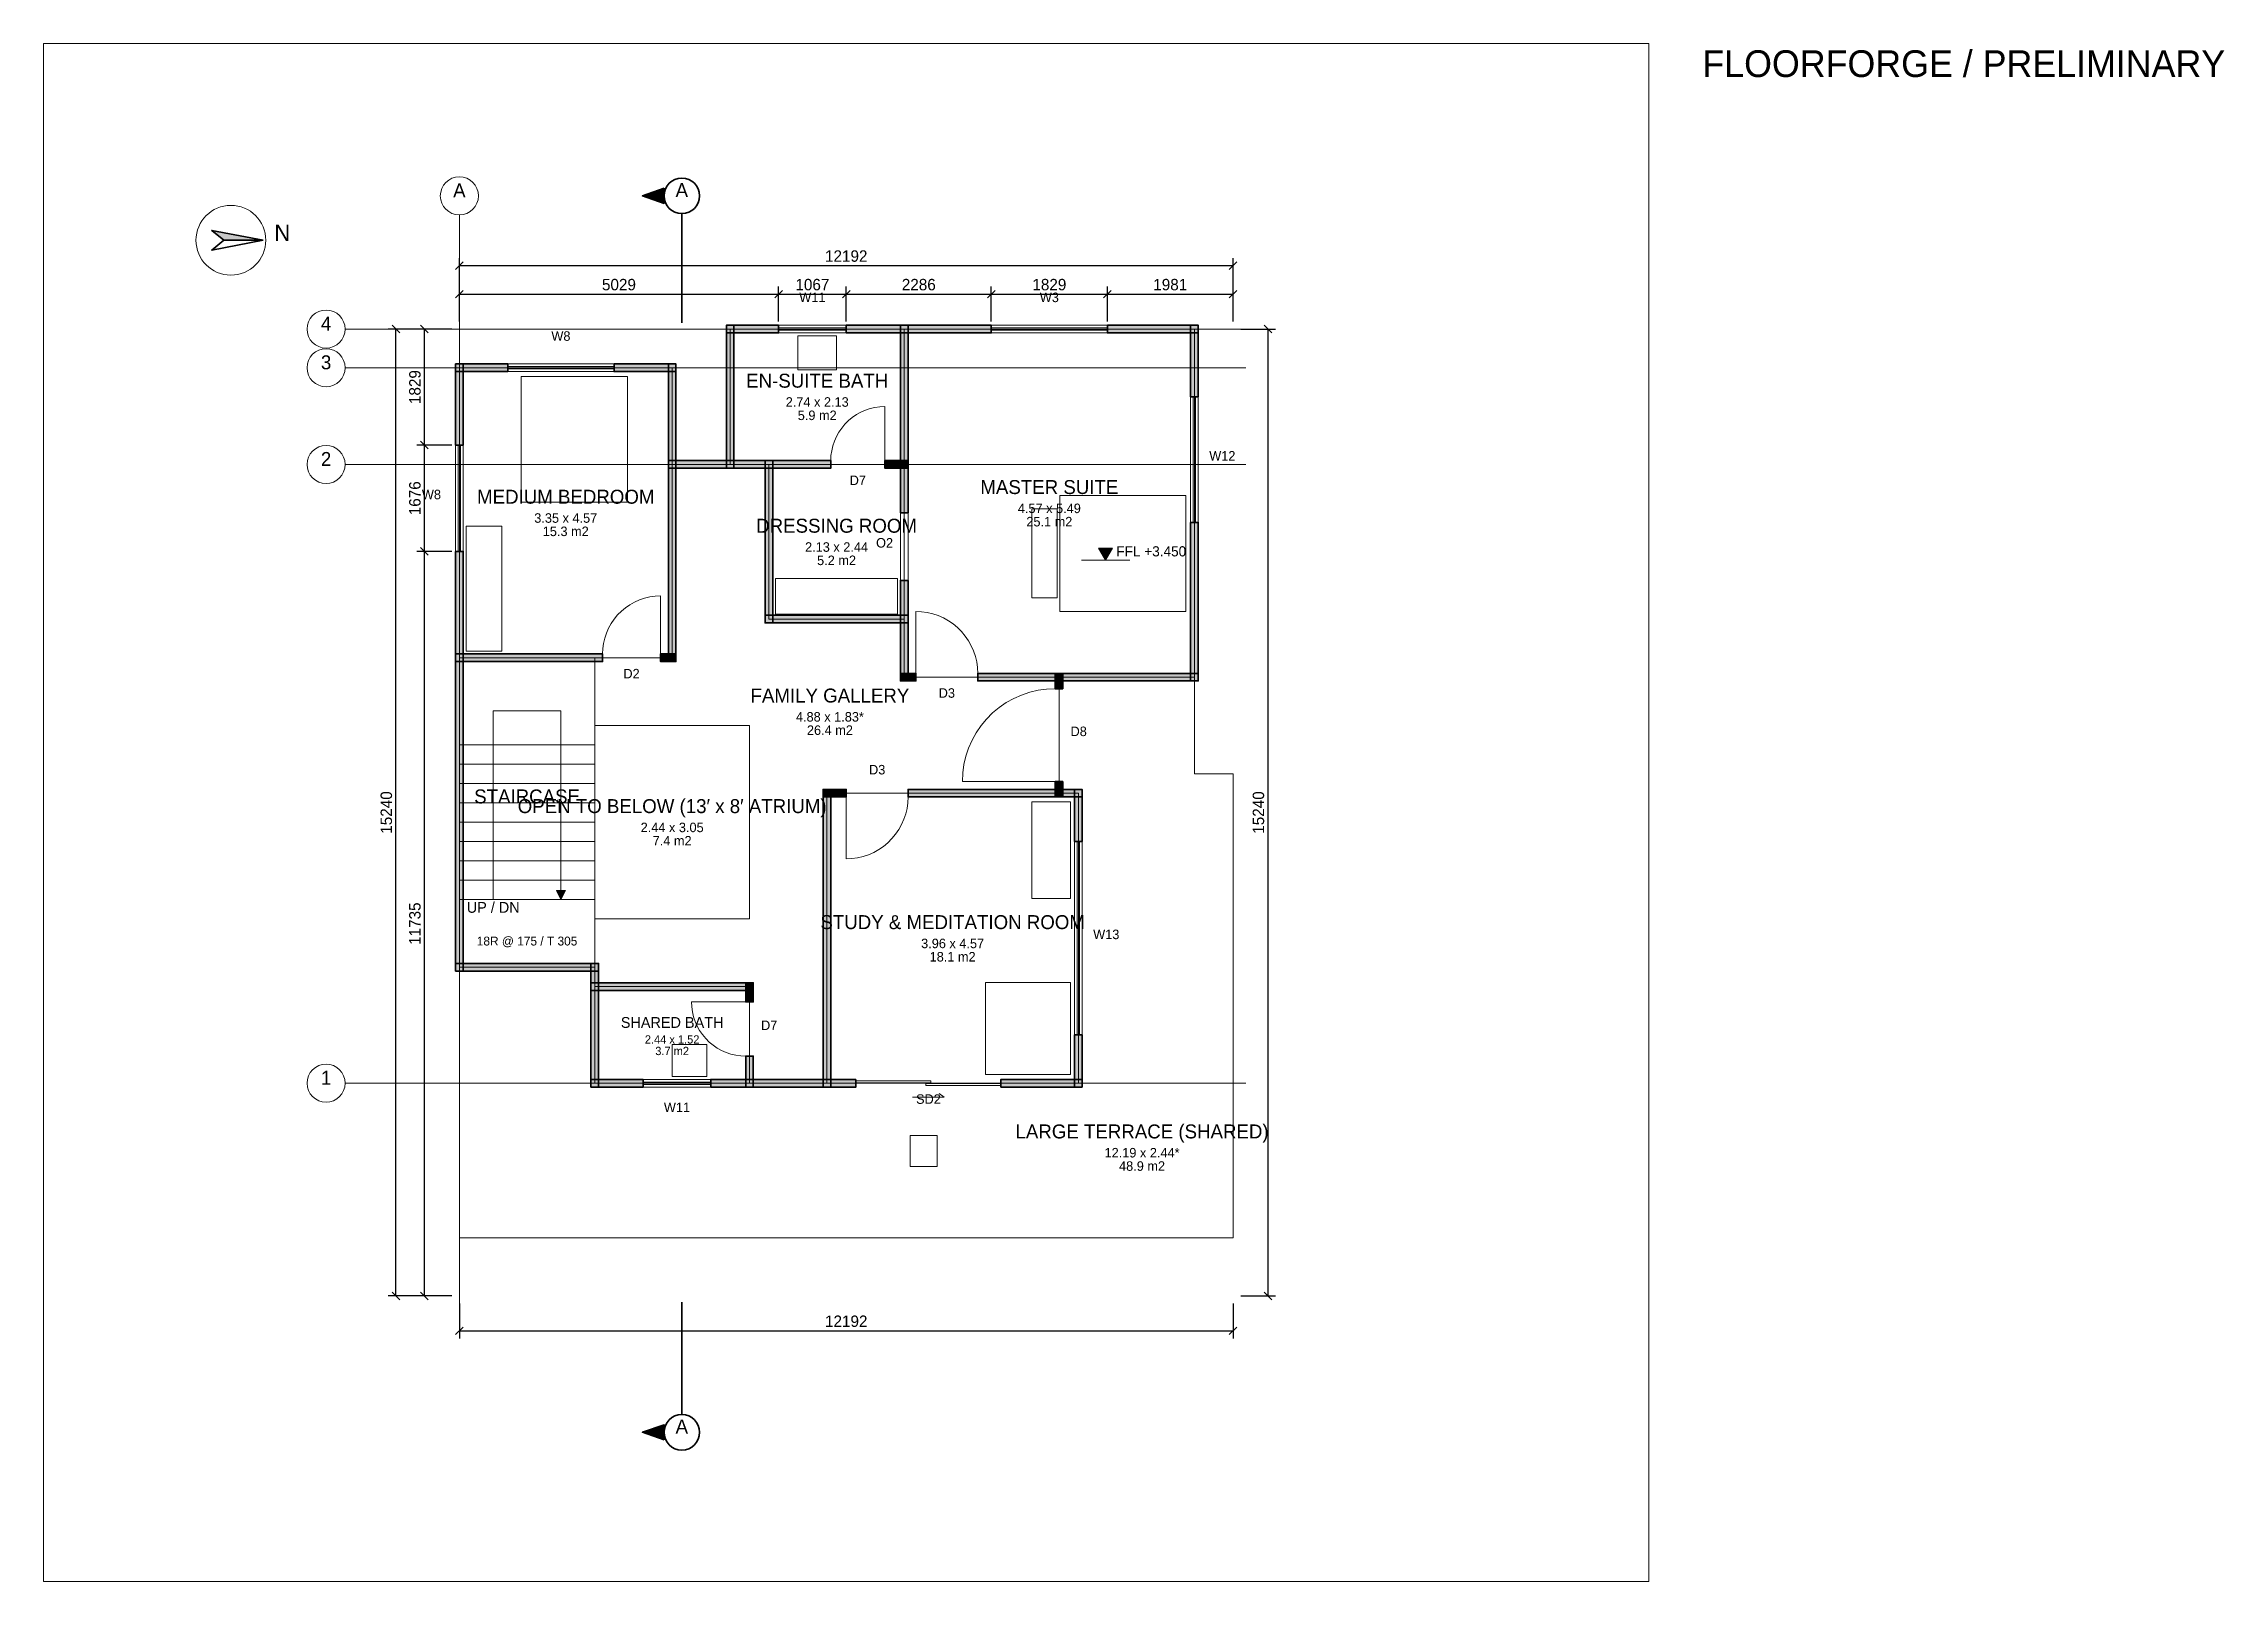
# Paper-space layout 'FLOOR-1' of a CAD drawing. Header units: millimetres. Extents: x 20 to 346, y 30 to 260.
# The model-space entities are those that its viewports show. They can reach past a viewport. Long polylines and large blocks are cut down to what shows.
import ezdxf
from ezdxf.enums import TextEntityAlignment as Align

# ---------------------------------------------------------------- set-up
doc = ezdxf.new("R2010")
doc.units = ezdxf.units.MM
for name, color, linetype, lineweight in [('A-ANNO', 7, 'Continuous', 18), ('A-DIMS', 7, 'Continuous', 13), ('A-DOOR', 3, 'Continuous', 18), ('A-FLOR', 8, 'Continuous', 13), ('A-FURN', 8, 'Continuous', 13), ('A-GRID', 8, 'Continuous', 13), ('A-LEVL', 7, 'Continuous', 13), ('A-SECT', 1, 'Continuous', 35), ('A-STAIR', 7, 'Continuous', 18), ('A-TAGS', 1, 'Continuous', 13), ('A-WALL', 7, 'Continuous', 35), ('A-WIND', 4, 'Continuous', 18)]:
    doc.layers.add(name, color=color, linetype=linetype, lineweight=lineweight)
doc.dimstyles.new('FF-ARCH', dxfattribs={"dimtxt": 180, "dimasz": 90, "dimexe": 120, "dimexo": 120, "dimgap": 60, "dimtad": 1, "dimdec": 0, "dimtsz": 60, "dimcen": 2.5, "dimazin": 3, "dimtfac": 1, "dimtmove": 0, "dimatfit": 3})

msp = doc.modelspace()

# ---------------------------------------------------------------- hatches: boundary and pattern name
at = {"layer": 'A-LEVL'}
msp.add_hatch(color=7, dxfattribs=at).paths.add_polyline_path([(34264.4, 11786.8), (34484.4, 11786.8), (34374.4, 11596.8)])
at = {"layer": 'A-SECT'}
for points in [[(27417, 17460), (27077, 17340), (27417, 17220)], [(27417, -2270), (27077, -2150), (27417, -2030)]]:
    msp.add_hatch(color=7, dxfattribs=at).paths.add_polyline_path(points)
at = {"layer": 'A-STAIR'}
msp.add_hatch(color=7, dxfattribs=at).paths.add_polyline_path([(25722.2, 6388.4), (25862.2, 6388.4), (25792.2, 6248.4)])
at = {"layer": 'A-WALL'}
for points in [[(21098, 16640), (20289.5, 16794), (20482, 16640)], [(28399.2, 15180), (28399.2, 15300), (29221.2, 15300), (29221.2, 15180), (28459.2, 15180), (28399.2, 15180)], [(28399.2, 15240), (28399.2, 15300), (28519.2, 15300), (28519.2, 13106.4), (28519.2, 13046.4), (28399.2, 13046.4), (28399.2, 15240)], [(32574, 15300), (32574, 15180), (30288, 15180), (30288, 15300), (32574, 15300)], [(31142.4, 15300), (31262.4, 15300), (31262.4, 12344.4), (31142.4, 12344.4), (31142.4, 15240), (31142.4, 15300)], [(35834.4, 15180), (34402.8, 15180), (34402.8, 15300), (35774.4, 15300), (35834.4, 15300), (35834.4, 15180)], [(35714.4, 15300), (35834.4, 15300), (35834.4, 14173.2), (35714.4, 14173.2), (35714.4, 15240), (35714.4, 15300)], [(24192, 14570.4), (24132, 14570.4), (24132, 14690.4), (24954, 14690.4), (24954, 14570.4), (24192, 14570.4)], [(24132, 14690.4), (24252, 14690.4), (24252, 13411.2), (24132, 13411.2), (24132, 14630.4), (24132, 14690.4)], [(27604.8, 14690.4), (27604.8, 14570.4), (26630.4, 14570.4), (26630.4, 14690.4), (27544.8, 14690.4), (27604.8, 14690.4)], [(27484.8, 14630.4), (27484.8, 14690.4), (27604.8, 14690.4), (27604.8, 10058.4), (27604.8, 9998.4), (27484.8, 9998.4), (27484.8, 14630.4)], [(27544.8, 13046.4), (27484.8, 13046.4), (27484.8, 13166.4), (30044.2, 13166.4), (30044.2, 13046.4), (27544.8, 13046.4)], [(29008.8, 13106.4), (29008.8, 13166.4), (29128.8, 13166.4), (29128.8, 10668), (29128.8, 10608), (29008.8, 10608), (29008.8, 13106.4)], [(31262.4, 13166.4), (31262.4, 13046.4), (30897.6, 13046.4), (30897.6, 13166.4), (31202.4, 13166.4), (31262.4, 13166.4)], [(35834.4, 9753.6), (35834.4, 9693.6), (35714.4, 9693.6), (35714.4, 12192), (35834.4, 12192), (35834.4, 9753.6)], [(24252, 5181.6), (24252, 5121.6), (24132, 5121.6), (24132, 11734.8), (24252, 11734.8), (24252, 5181.6)], [(31262.4, 9753.6), (31262.4, 9693.6), (31142.4, 9693.6), (31142.4, 11277.6), (31262.4, 11277.6), (31262.4, 9753.6)], [(31202.4, 10728), (31262.4, 10728), (31262.4, 10608), (29068.8, 10608), (29008.8, 10608), (29008.8, 10728), (31202.4, 10728)], [(24192, 9998.4), (24132, 9998.4), (24132, 10118.4), (26447.5, 10118.4), (26447.5, 9998.4), (24192, 9998.4)], [(27604.8, 10118.4), (27604.8, 9998.4), (27361.9, 9998.4), (27361.9, 10118.4), (27544.8, 10118.4), (27604.8, 10118.4)], [(31202.4, 9693.6), (31142.4, 9693.6), (31142.4, 9813.6), (31385.3, 9813.6), (31385.3, 9693.6), (31202.4, 9693.6)], [(35834.4, 9813.6), (35834.4, 9693.6), (32360.6, 9693.6), (32360.6, 9813.6), (35774.4, 9813.6), (35834.4, 9813.6)], [(33580.8, 9813.6), (33700.8, 9813.6), (33700.8, 9570.7), (33580.8, 9570.7), (33580.8, 9753.6), (33580.8, 9813.6)], [(29983.2, 7864.8), (29923.2, 7864.8), (29923.2, 7984.8), (30288, 7984.8), (30288, 7864.8), (29983.2, 7864.8)], [(29923.2, 7924.8), (29923.2, 7984.8), (30043.2, 7984.8), (30043.2, 3352.8), (30043.2, 3292.8), (29923.2, 3292.8), (29923.2, 7924.8)], [(34005.6, 7984.8), (34005.6, 7864.8), (31263.4, 7864.8), (31263.4, 7984.8), (33945.6, 7984.8), (34005.6, 7984.8)], [(33700.8, 7924.8), (33700.8, 7864.8), (33580.8, 7864.8), (33580.8, 8107.7), (33700.8, 8107.7), (33700.8, 7924.8)], [(33885.6, 7984.8), (34005.6, 7984.8), (34005.6, 7162.8), (33885.6, 7162.8), (33885.6, 7924.8), (33885.6, 7984.8)], [(26325.6, 5241.6), (26385.6, 5241.6), (26385.6, 5121.6), (24192, 5121.6), (24132, 5121.6), (24132, 5241.6), (26325.6, 5241.6)], [(26265.6, 5181.6), (26265.6, 5241.6), (26385.6, 5241.6), (26385.6, 3352.8), (26385.6, 3292.8), (26265.6, 3292.8), (26265.6, 5181.6)], [(28764, 4936.8), (28824, 4936.8), (28824, 4816.8), (26325.6, 4816.8), (26265.6, 4816.8), (26265.6, 4936.8), (28764, 4936.8)], [(28704, 4936.8), (28824, 4936.8), (28824, 4633), (28704, 4633), (28704, 4876.8), (28704, 4936.8)], [(34005.6, 3352.8), (34005.6, 3292.8), (33885.6, 3292.8), (33885.6, 4114.8), (34005.6, 4114.8), (34005.6, 3352.8)], [(28824, 3352.8), (28824, 3292.8), (28704, 3292.8), (28704, 3779.5), (28824, 3779.5), (28824, 3352.8)], [(26265.6, 3292.8), (26265.6, 3412.8), (27087.6, 3412.8), (27087.6, 3292.8), (26325.6, 3292.8), (26265.6, 3292.8)], [(30440.4, 3412.8), (30440.4, 3292.8), (28154.4, 3292.8), (28154.4, 3412.8), (30440.4, 3412.8)], [(34005.6, 3292.8), (32726.4, 3292.8), (32726.4, 3412.8), (33945.6, 3412.8), (34005.6, 3412.8), (34005.6, 3292.8)]]:
    msp.add_hatch(color=7, dxfattribs=at).paths.add_polyline_path(points)

# ---------------------------------------------------------------- linework, layer by layer
at = {"layer": 'A-ANNO'}
msp.add_circle((20592, 16640), 550, dxfattribs=at)
at = {"layer": 'A-DOOR'}
for p, q in [((30897.6, 13166.4), (30897.6, 14019.8)), ((31142.4, 11277.6), (31142.4, 12344.4)), ((31262.4, 11277.6), (31262.4, 12344.4)), ((27361.9, 10118.4), (27361.9, 11032.8)), ((31385.3, 9813.6), (31385.3, 10789)), ((33580.8, 8107.7), (32117.8, 8107.7)), ((30288, 7864.8), (30288, 6889.4)), ((28704, 4633), (27850.6, 4633)), ((31333.4, 3132.8), (31833.4, 3132.8)), ((31833.4, 3132.8), (31753.4, 3192.8))]:
    msp.add_line(p, q, dxfattribs=at)
for points in [[(30044.2, 13166.4), (30047.8, 13245.1), (30058.7, 13323.2), (30076.7, 13400), (30101.8, 13474.7), (30133.6, 13546.8), (30172, 13615.7), (30216.5, 13680.7), (30266.9, 13741.4), (30322.6, 13797.1), (30383.3, 13847.5), (30448.3, 13892), (30517.2, 13930.4), (30589.3, 13962.2), (30664, 13987.3), (30740.8, 14005.3), (30818.9, 14016.2), (30897.6, 14019.8)], [(26447.5, 10118.4), (26451.4, 10202.8), (26463.1, 10286.4), (26482.4, 10368.6), (26509.3, 10448.7), (26543.4, 10526), (26584.5, 10599.8), (26632.2, 10669.4), (26686.2, 10734.4), (26745.9, 10794.1), (26810.9, 10848.1), (26880.6, 10895.8), (26954.3, 10936.9), (27031.6, 10971.1), (27111.7, 10997.9), (27193.9, 11017.2), (27277.5, 11028.9), (27361.9, 11032.8)], [(32360.6, 9813.6), (32356.5, 9903.6), (32344, 9992.8), (32323.4, 10080.5), (32294.8, 10165.9), (32258.4, 10248.4), (32214.5, 10327.1), (32163.6, 10401.4), (32106.1, 10470.7), (32042.4, 10534.4), (31973.1, 10592), (31898.7, 10642.9), (31820, 10686.7), (31737.6, 10723.1), (31652.2, 10751.7), (31564.5, 10772.4), (31475.3, 10784.8), (31385.3, 10789)], [(33580.8, 9570.7), (33445.8, 9564.5), (33312, 9545.8), (33180.4, 9514.9), (33052.3, 9471.9), (32928.7, 9417.3), (32810.6, 9351.6), (32699.1, 9275.2), (32595.2, 9188.9), (32499.6, 9093.3), (32413.3, 8989.4), (32336.9, 8877.9), (32271.1, 8759.8), (32216.6, 8636.2), (32173.6, 8508.1), (32142.7, 8376.5), (32124, 8242.7), (32117.8, 8107.7)], [(31263.4, 7864.8), (31259.2, 7774.8), (31246.8, 7685.6), (31226.1, 7597.9), (31197.5, 7512.5), (31161.1, 7430), (31117.3, 7351.3), (31066.4, 7277), (31008.8, 7207.7), (30945.1, 7144), (30875.8, 7086.4), (30801.5, 7035.5), (30722.8, 6991.7), (30640.3, 6955.3), (30554.9, 6926.7), (30467.2, 6906), (30378, 6893.6), (30288, 6889.4)], [(28704, 3779.5), (28625.3, 3783.2), (28547.2, 3794.1), (28470.4, 3812.1), (28395.7, 3837.2), (28323.6, 3869), (28254.7, 3907.4), (28189.7, 3951.9), (28129, 4002.3), (28073.3, 4058), (28022.9, 4118.6), (27978.4, 4183.7), (27940, 4252.5), (27908.2, 4324.7), (27883.1, 4399.4), (27865.1, 4476.1), (27854.2, 4554.2), (27850.6, 4633)]]:
    msp.add_lwpolyline(points, dxfattribs=at)
for points in [[(30440.4, 3358.8), (31623.4, 3358.8), (31623.4, 3390.8), (30440.4, 3390.8)], [(31543.4, 3314.8), (32726.4, 3314.8), (32726.4, 3346.8), (31543.4, 3346.8)]]:
    msp.add_lwpolyline(points, close=True, dxfattribs=at)
at = {"layer": 'A-FLOR'}
for points in [[(24192, 914.4), (24192, 5181.6), (26325.6, 5181.6), (26325.6, 5943.6), (28764, 5943.6), (28764, 8991.6), (26325.6, 8991.6), (26325.6, 10058.4), (24192, 10058.4), (24192, 14630.4), (28459.2, 14630.4), (28459.2, 15240), (35774.4, 15240), (35774.4, 8229.6), (36384, 8229.6), (36384, 914.4), (24192, 914.4)], [(31202.4, 13106.4), (31202.4, 15240), (28459.2, 15240), (28459.2, 13106.4)], [(35774.4, 9753.6), (35774.4, 15240), (31202.4, 15240), (31202.4, 9753.6)], [(27544.8, 10058.4), (27544.8, 14630.4), (24192, 14630.4), (24192, 10058.4)], [(26325.6, 5943.6), (28764, 5943.6), (28764, 7924.8), (28764, 8991.6), (26325.6, 8991.6), (26325.6, 10058.4), (27544.8, 10058.4), (27544.8, 13106.4), (29068.8, 13106.4), (29068.8, 10668), (31202.4, 10668), (31202.4, 9753.6), (33640.8, 9753.6), (33640.8, 7924.8), (29983.2, 7924.8), (29983.2, 3352.8), (28764, 3352.8), (28764, 4876.8), (26325.6, 4876.8)], [(31202.4, 10668), (31202.4, 13106.4), (29068.8, 13106.4), (29068.8, 10668)], [(26325.6, 5181.6), (26325.6, 10058.4), (24192, 10058.4), (24192, 5181.6)], [(24192, 914.4), (24192, 3352.8), (24192, 5181.6), (26325.6, 5181.6), (26325.6, 3352.8), (33945.6, 3352.8), (33945.6, 7924.8), (33640.8, 7924.8), (33640.8, 9753.6), (35774.4, 9753.6), (35774.4, 8229.6), (36384, 8229.6), (36384, 914.4), (33945.6, 914.4)], [(28764, 5943.6), (28764, 8991.6), (26325.6, 8991.6), (26325.6, 5943.6)], [(33945.6, 3352.8), (33945.6, 7924.8), (29983.2, 7924.8), (29983.2, 3352.8)], [(28764, 3352.8), (28764, 4876.8), (26325.6, 4876.8), (26325.6, 3352.8)]]:
    msp.add_lwpolyline(points, close=True, dxfattribs=at)
for points in [[(28764, 8991.6), (26325.6, 8991.6)], [(26325.6, 8991.6), (26325.6, 6248.4)], [(28764, 8991.6), (28764, 5943.6)], [(36384, 8229.6), (36384, 914.4)], [(28764, 5943.6), (26325.6, 5943.6)], [(24192, 5181.6), (24192, 914.4)], [(36384, 914.4), (24192, 914.4)]]:
    msp.add_lwpolyline(points, dxfattribs=at)
at = {"layer": 'A-FURN'}
for points in [[(30135.6, 14599.9), (30135.6, 15133.3), (29526, 15133.3), (29526, 14599.9)], [(26843.8, 12512), (26843.8, 14493.2), (25167.4, 14493.2), (25167.4, 12512)], [(33610.3, 11003.3), (33610.3, 12405.4), (33214.1, 12405.4), (33214.1, 11003.3)], [(35637.2, 10789.9), (35637.2, 12618.7), (33656, 12618.7), (33656, 10789.9)], [(24862.6, 10165.1), (24862.6, 12131), (24298.7, 12131), (24298.7, 10165.1)], [(31095.7, 10744.2), (31095.7, 11308.1), (29175.5, 11308.1), (29175.5, 10744.2)], [(33823.7, 6263.6), (33823.7, 7787.6), (33214.1, 7787.6), (33214.1, 6263.6)], [(33823.7, 3490), (33823.7, 4937.8), (32482.6, 4937.8), (32482.6, 3490)], [(28093.4, 3459.5), (28093.4, 3962.4), (27544.8, 3962.4), (27544.8, 3459.5)], [(31720.6, 2042.2), (31720.6, 2529.8), (31293.8, 2529.8), (31293.8, 2042.2)]]:
    msp.add_lwpolyline(points, close=True, dxfattribs=at)
at = {"layer": 'A-GRID'}
for p, q in [((24192, -200), (24192, 17040)), ((22392, 15240), (36584, 15240)), ((22392, 14630), (36584, 14630)), ((22392, 13106), (36584, 13106)), ((22392, 3353), (36584, 3353))]:
    msp.add_line(p, q, dxfattribs=at)
for centre in [(24192, 17340), (22092, 15240), (22092, 14630), (22092, 13106), (22092, 3353)]:
    msp.add_circle(centre, 300, dxfattribs=at)
at = {"layer": 'A-LEVL'}
msp.add_line((33994.4, 11596.8), (34754.4, 11596.8), dxfattribs=at)
msp.add_lwpolyline([(34264.4, 11786.8), (34484.4, 11786.8), (34374.4, 11596.8)], close=True, dxfattribs=at)
at = {"layer": 'A-SECT'}
for p, q in [((27697, 16760), (27697, 17060)), ((27697, 15340), (27697, 16760)), ((27697, -100), (27697, -1570)), ((27697, -1570), (27697, -1870))]:
    msp.add_line(p, q, dxfattribs=at)
for points in [[(27417, 17460), (27077, 17340), (27417, 17220)], [(27417, -2270), (27077, -2150), (27417, -2030)]]:
    msp.add_lwpolyline(points, close=True, dxfattribs=at)
for centre in [(27697, 17340), (27697, -2150)]:
    msp.add_circle(centre, 280, dxfattribs=at)
at = {"layer": 'A-STAIR'}
for p, q in [((24192, 8686.8), (25258.8, 8686.8)), ((25258.8, 8686.8), (26325.6, 8686.8)), ((24192, 8382), (25258.8, 8382)), ((25258.8, 8382), (26325.6, 8382)), ((24192, 8077.2), (25258.8, 8077.2)), ((25258.8, 8077.2), (26325.6, 8077.2)), ((24192, 7772.4), (25258.8, 7772.4)), ((25258.8, 7772.4), (26325.6, 7772.4)), ((24192, 7467.6), (25258.8, 7467.6)), ((25258.8, 7467.6), (26325.6, 7467.6)), ((24192, 7162.8), (25258.8, 7162.8)), ((25258.8, 7162.8), (26325.6, 7162.8)), ((24192, 6858), (25258.8, 6858)), ((24192, 6553.2), (25258.8, 6553.2)), ((25258.8, 6858), (26325.6, 6858)), ((25258.8, 6553.2), (26325.6, 6553.2)), ((24192, 6248.4), (25258.8, 6248.4)), ((25258.8, 6248.4), (26325.6, 6248.4))]:
    msp.add_line(p, q, dxfattribs=at)
msp.add_lwpolyline([(24725.4, 6248.4), (24725.4, 9220.2), (25792.2, 9220.2), (25792.2, 6248.4)], dxfattribs=at)
msp.add_lwpolyline([(25722.2, 6388.4), (25862.2, 6388.4), (25792.2, 6248.4)], close=True, dxfattribs=at)
at = {"layer": 'A-WALL'}
for points in [[(21098, 16640), (20289.5, 16794), (20482, 16640)], [(21098, 16640), (20289.5, 16486), (20482, 16640)], [(28399.2, 15180), (28399.2, 15300), (29221.2, 15300), (29221.2, 15180), (28459.2, 15180), (28399.2, 15180)], [(28399.2, 15240), (28399.2, 15300), (28519.2, 15300), (28519.2, 13106.4), (28519.2, 13046.4), (28399.2, 13046.4), (28399.2, 15240)], [(32574, 15300), (32574, 15180), (30288, 15180), (30288, 15300), (32574, 15300)], [(31142.4, 15300), (31262.4, 15300), (31262.4, 12344.4), (31142.4, 12344.4), (31142.4, 15240), (31142.4, 15300)], [(35834.4, 15180), (34402.8, 15180), (34402.8, 15300), (35774.4, 15300), (35834.4, 15300), (35834.4, 15180)], [(35714.4, 15300), (35834.4, 15300), (35834.4, 14173.2), (35714.4, 14173.2), (35714.4, 15240), (35714.4, 15300)], [(24192, 14570.4), (24132, 14570.4), (24132, 14690.4), (24954, 14690.4), (24954, 14570.4), (24192, 14570.4)], [(24132, 14690.4), (24252, 14690.4), (24252, 13411.2), (24132, 13411.2), (24132, 14630.4), (24132, 14690.4)], [(27604.8, 14690.4), (27604.8, 14570.4), (26630.4, 14570.4), (26630.4, 14690.4), (27544.8, 14690.4), (27604.8, 14690.4)], [(27484.8, 14630.4), (27484.8, 14690.4), (27604.8, 14690.4), (27604.8, 10058.4), (27604.8, 9998.4), (27484.8, 9998.4), (27484.8, 14630.4)], [(27544.8, 13046.4), (27484.8, 13046.4), (27484.8, 13166.4), (30044.2, 13166.4), (30044.2, 13046.4), (27544.8, 13046.4)], [(29008.8, 13106.4), (29008.8, 13166.4), (29128.8, 13166.4), (29128.8, 10668), (29128.8, 10608), (29008.8, 10608), (29008.8, 13106.4)], [(31262.4, 13166.4), (31262.4, 13046.4), (30897.6, 13046.4), (30897.6, 13166.4), (31202.4, 13166.4), (31262.4, 13166.4)], [(35834.4, 9753.6), (35834.4, 9693.6), (35714.4, 9693.6), (35714.4, 12192), (35834.4, 12192), (35834.4, 9753.6)], [(24252, 5181.6), (24252, 5121.6), (24132, 5121.6), (24132, 11734.8), (24252, 11734.8), (24252, 5181.6)], [(31262.4, 9753.6), (31262.4, 9693.6), (31142.4, 9693.6), (31142.4, 11277.6), (31262.4, 11277.6), (31262.4, 9753.6)], [(31202.4, 10728), (31262.4, 10728), (31262.4, 10608), (29068.8, 10608), (29008.8, 10608), (29008.8, 10728), (31202.4, 10728)], [(24192, 9998.4), (24132, 9998.4), (24132, 10118.4), (26447.5, 10118.4), (26447.5, 9998.4), (24192, 9998.4)], [(27604.8, 10118.4), (27604.8, 9998.4), (27361.9, 9998.4), (27361.9, 10118.4), (27544.8, 10118.4), (27604.8, 10118.4)], [(31202.4, 9693.6), (31142.4, 9693.6), (31142.4, 9813.6), (31385.3, 9813.6), (31385.3, 9693.6), (31202.4, 9693.6)], [(35834.4, 9813.6), (35834.4, 9693.6), (32360.6, 9693.6), (32360.6, 9813.6), (35774.4, 9813.6), (35834.4, 9813.6)], [(33580.8, 9813.6), (33700.8, 9813.6), (33700.8, 9570.7), (33580.8, 9570.7), (33580.8, 9753.6), (33580.8, 9813.6)], [(29983.2, 7864.8), (29923.2, 7864.8), (29923.2, 7984.8), (30288, 7984.8), (30288, 7864.8), (29983.2, 7864.8)], [(29923.2, 7924.8), (29923.2, 7984.8), (30043.2, 7984.8), (30043.2, 3352.8), (30043.2, 3292.8), (29923.2, 3292.8), (29923.2, 7924.8)], [(34005.6, 7984.8), (34005.6, 7864.8), (31263.4, 7864.8), (31263.4, 7984.8), (33945.6, 7984.8), (34005.6, 7984.8)], [(33700.8, 7924.8), (33700.8, 7864.8), (33580.8, 7864.8), (33580.8, 8107.7), (33700.8, 8107.7), (33700.8, 7924.8)], [(33885.6, 7984.8), (34005.6, 7984.8), (34005.6, 7162.8), (33885.6, 7162.8), (33885.6, 7924.8), (33885.6, 7984.8)], [(26325.6, 5241.6), (26385.6, 5241.6), (26385.6, 5121.6), (24192, 5121.6), (24132, 5121.6), (24132, 5241.6), (26325.6, 5241.6)], [(26265.6, 5181.6), (26265.6, 5241.6), (26385.6, 5241.6), (26385.6, 3352.8), (26385.6, 3292.8), (26265.6, 3292.8), (26265.6, 5181.6)], [(28764, 4936.8), (28824, 4936.8), (28824, 4816.8), (26325.6, 4816.8), (26265.6, 4816.8), (26265.6, 4936.8), (28764, 4936.8)], [(28704, 4936.8), (28824, 4936.8), (28824, 4633), (28704, 4633), (28704, 4876.8), (28704, 4936.8)], [(34005.6, 3352.8), (34005.6, 3292.8), (33885.6, 3292.8), (33885.6, 4114.8), (34005.6, 4114.8), (34005.6, 3352.8)], [(28824, 3352.8), (28824, 3292.8), (28704, 3292.8), (28704, 3779.5), (28824, 3779.5), (28824, 3352.8)], [(26265.6, 3292.8), (26265.6, 3412.8), (27087.6, 3412.8), (27087.6, 3292.8), (26325.6, 3292.8), (26265.6, 3292.8)], [(30440.4, 3412.8), (30440.4, 3292.8), (28154.4, 3292.8), (28154.4, 3412.8), (30440.4, 3412.8)], [(34005.6, 3292.8), (32726.4, 3292.8), (32726.4, 3412.8), (33945.6, 3412.8), (34005.6, 3412.8), (34005.6, 3292.8)]]:
    msp.add_lwpolyline(points, close=True, dxfattribs=at)
at = {"layer": 'A-WIND'}
for p, q in [((29221.2, 15300), (30288, 15300)), ((29221.2, 15300), (29221.2, 15180)), ((29221.2, 15258), (30288, 15258)), ((29221.2, 15222), (30288, 15222)), ((29221.2, 15180), (30288, 15180)), ((30288, 15300), (30288, 15180)), ((32574, 15300), (34402.8, 15300)), ((32574, 15300), (32574, 15180)), ((32574, 15258), (34402.8, 15258)), ((32574, 15222), (34402.8, 15222)), ((32574, 15180), (34402.8, 15180)), ((34402.8, 15300), (34402.8, 15180)), ((24954, 14690.4), (26630.4, 14690.4)), ((24954, 14690.4), (24954, 14570.4)), ((24954, 14648.4), (26630.4, 14648.4)), ((24954, 14612.4), (26630.4, 14612.4)), ((24954, 14570.4), (26630.4, 14570.4)), ((26630.4, 14690.4), (26630.4, 14570.4)), ((35714.4, 12192), (35714.4, 14173.2)), ((35834.4, 14173.2), (35714.4, 14173.2)), ((35756.4, 12192), (35756.4, 14173.2)), ((35792.4, 12192), (35792.4, 14173.2)), ((35834.4, 12192), (35834.4, 14173.2)), ((24132, 11734.8), (24132, 13411.2)), ((24132, 13411.2), (24252, 13411.2)), ((24174, 11734.8), (24174, 13411.2)), ((24210, 11734.8), (24210, 13411.2)), ((24252, 11734.8), (24252, 13411.2)), ((35834.4, 12192), (35714.4, 12192)), ((24132, 11734.8), (24252, 11734.8)), ((33885.6, 4114.8), (33885.6, 7162.8)), ((34005.6, 7162.8), (33885.6, 7162.8)), ((33927.6, 4114.8), (33927.6, 7162.8)), ((33963.6, 4114.8), (33963.6, 7162.8)), ((34005.6, 4114.8), (34005.6, 7162.8)), ((34005.6, 4114.8), (33885.6, 4114.8)), ((27087.6, 3412.8), (28154.4, 3412.8)), ((27087.6, 3292.8), (27087.6, 3412.8)), ((27087.6, 3370.8), (28154.4, 3370.8)), ((27087.6, 3334.8), (28154.4, 3334.8)), ((27087.6, 3292.8), (28154.4, 3292.8)), ((28154.4, 3292.8), (28154.4, 3412.8))]:
    msp.add_line(p, q, dxfattribs=at)

# ---------------------------------------------------------------- texts
at = {"layer": 'A-ANNO'}
for s, height, p in [('N', 260, (21402, 16550)), ('EN-SUITE BATH', 220, (29830.8, 14250.2)), ('2.74 x 2.13', 150, (29830.8, 13970.7)), ('5.9 m2', 150, (29830.8, 13760.7)), ('MASTER SUITE', 220, (33488.4, 12573.8)), ('MEDIUM BEDROOM', 220, (25868.4, 12421.4)), ('4.57 x 5.49', 150, (33488.4, 12294.3)), ('3.35 x 4.57', 150, (25868.4, 12141.9)), ('15.3 m2', 150, (25868.4, 11931.9)), ('DRESSING ROOM', 220, (30135.6, 11964.2)), ('25.1 m2', 150, (33488.4, 12084.3)), ('2.13 x 2.44', 150, (30135.6, 11684.7)), ('5.2 m2', 150, (30135.6, 11474.7)), ('FAMILY GALLERY', 220, (30030.8, 9287.7)), ('4.88 x 1.83*', 150, (30030.8, 9008.2)), ('26.4 m2', 150, (30030.8, 8798.2)), ('STAIRCASE', 220, (25258.8, 7697)), ('OPEN TO BELOW (13′ x 8′ ATRIUM)', 220, (27544.8, 7544.6)), ('2.44 x 3.05', 150, (27544.8, 7265.1)), ('7.4 m2', 150, (27544.8, 7055.1)), ('STUDY & MEDITATION ROOM', 220, (31964.4, 5715.8)), ('3.96 x 4.57', 150, (31964.4, 5436.3)), ('18.1 m2', 150, (31964.4, 5226.3)), ('SHARED BATH', 170, (27544.8, 4174.3)), ('2.44 x 1.52', 130, (27544.8, 3939.3)), ('3.7 m2', 130, (27544.8, 3757.3)), ('LARGE TERRACE (SHARED)', 220, (34949.3, 2416.6)), ('12.19 x 2.44*', 150, (34949.3, 2137.1)), ('48.9 m2', 150, (34949.3, 1927.1))]:
    msp.add_text(s, height=height, dxfattribs=at).set_placement(p, align=Align.BOTTOM_CENTER)
at = {"layer": 'A-GRID'}
for s, p in [('A', (24192, 17250)), ('4', (22092, 15150)), ('3', (22092, 14540)), ('2', (22092, 13016)), ('1', (22092, 3263))]:
    msp.add_text(s, height=220, dxfattribs=at).set_placement(p, align=Align.BOTTOM_CENTER)
at = {"layer": 'A-LEVL'}
msp.add_text('FFL +3.450', height=160, dxfattribs=at).set_placement((34544.4, 11656.8))
at = {"layer": 'A-SECT'}
for p in [(27697, 17255), (27697, -2235)]:
    msp.add_text('A', height=220, dxfattribs=at).set_placement(p, align=Align.BOTTOM_CENTER)
at = {"layer": 'A-STAIR'}
for s, height, p in [('UP / DN', 170, (24725.4, 5988.4)), ('18R @ 175 / T 305', 140, (25258.8, 5481.6))]:
    msp.add_text(s, height=height, dxfattribs=at).set_placement(p, align=Align.BOTTOM_CENTER)
at = {"layer": 'A-TAGS'}
for s, p in [('W11', (29754.6, 15620)), ('W3', (33488.4, 15620)), ('W8', (25792.2, 15010.4)), ('W12', (36214.4, 13122.6)), ('D7', (30470.9, 12736.4)), ('W8', (23752, 12513)), ('O2', (30892.4, 11751)), ('D2', (26904.7, 9688.4)), ('D3', (31873, 9383.6)), ('D8', (33950.8, 8779.2)), ('D3', (30775.7, 8174.8)), ('W13', (34385.6, 5578.8)), ('D7', (29074, 4146.2)), ('SD2', (31583.4, 2982.8)), ('W11', (27621, 2852.8))]:
    msp.add_text(s, height=150, dxfattribs=at).set_placement(p, align=Align.BOTTOM_CENTER)

# ---------------------------------------------------------------- dimensions: what is measured, and where the dimension line sits
at = {"layer": 'A-DIMS'}
for base, p1, p2 in [((24192, 16240), (24192, 15240), (36384, 15240)), ((24192, 15790), (24192, 15240), (29221.2, 15240)), ((29221.2, 15790), (29221.2, 15240), (30288, 15240)), ((30288, 15790), (30288, 15240), (32574, 15240)), ((32574, 15790), (32574, 15240), (34402.8, 15240)), ((34402.8, 15790), (34402.8, 15240), (36384, 15240)), ((24192, -550), (24192, 0), (36384, 0))]:
    msp.add_linear_dim(base=base, p1=p1, p2=p2, dimstyle='FF-ARCH', dxfattribs=at).render()
for base, p1, p2 in [((23192, 0), (24192, 0), (24192, 15240)), ((23642, 13411.2), (24192, 13411.2), (24192, 15240)), ((36934, 0), (36384, 0), (36384, 15240)), ((23642, 11734.8), (24192, 11734.8), (24192, 13411.2)), ((23642, 0), (24192, 0), (24192, 11734.8))]:
    msp.add_linear_dim(base=base, p1=p1, p2=p2, angle=90, dimstyle='FF-ARCH', dxfattribs=at).render()

psp = doc.layouts.new('FLOOR-1')

# ---------------------------------------------------------------- texts
psp.add_text('FLOORFORGE / PRELIMINARY', height=4).set_placement((268, 255))

# ---------------------------------------------------------------- viewports
at = {"layer": 'VIEWPORTS'}
psp.add_viewport(center=(140, 145), size=(240, 230), view_center_point=(30288, 7620), view_height=24240, dxfattribs=at)

doc.saveas('drawing.dxf')
